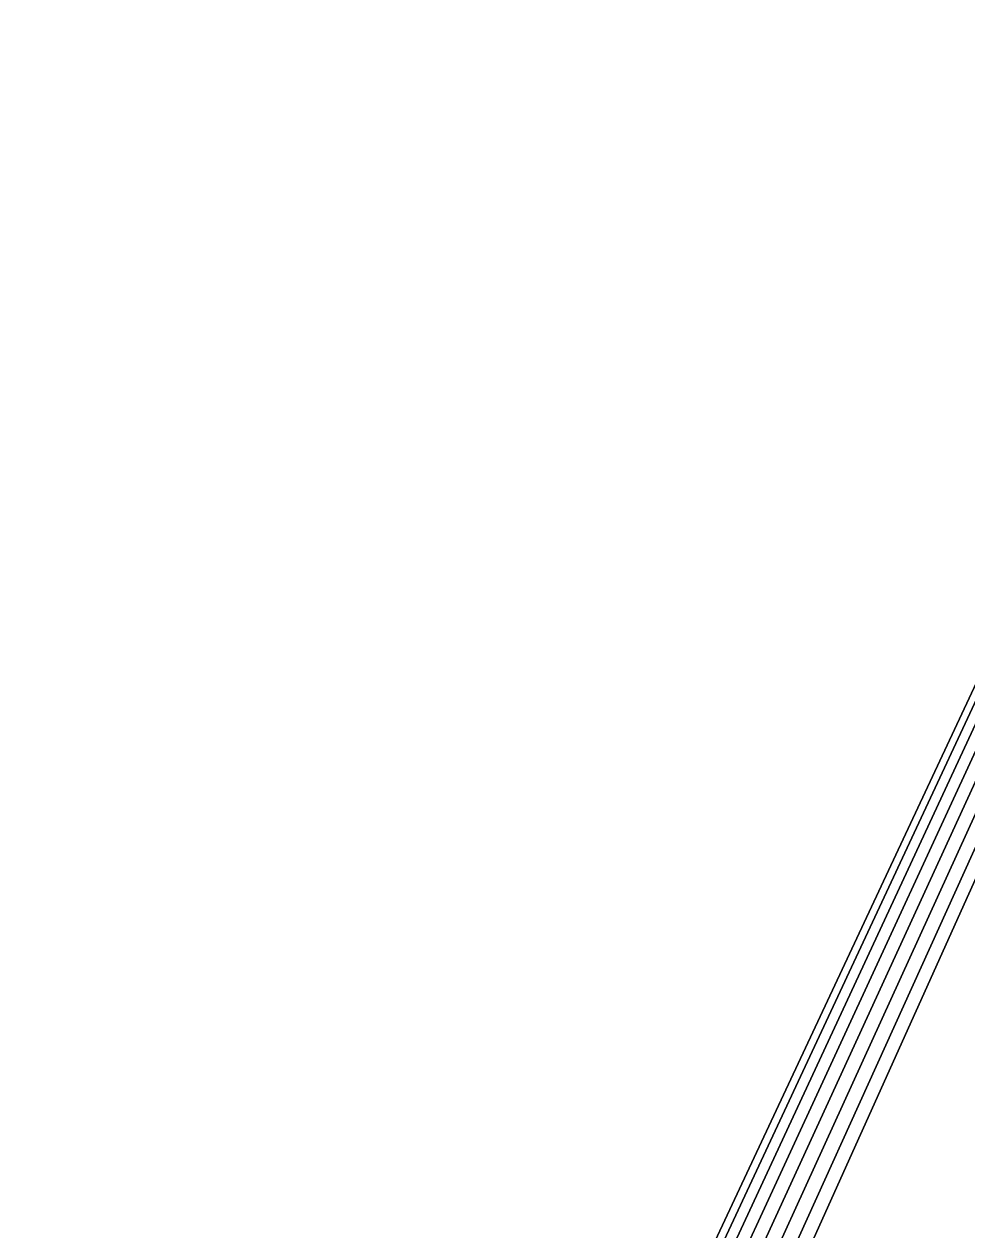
# Model space of a CAD drawing. Header units: inches. Extents: x -86905 to 120623, y -35248 to 213746.
# Drawn here: x -68489 to -50073, y 105693 to 129234 of the extents above; entities that cross this region are included whole.
import ezdxf

# ---------------------------------------------------------------- set-up
doc = ezdxf.new("R2010")
doc.units = ezdxf.units.IN
doc.header["$MEASUREMENT"] = 0
doc.layers.get('0').update_dxf_attribs({"color": 214, "true_color": 0x911cb1})

msp = doc.modelspace()

# ---------------------------------------------------------------- meshes
at = {"color": 133, "true_color": 0x58c7e1}
mesh = msp.add_polyface(dxfattribs=at)
corners = [(-5332, 211591, 109865), (-85475, 40435, 109865), (-85421, 39966, 109865), (-85259, 39514, 109865), (-85006, 39116, 109865), (-84675, 38785, 109865), (-84277, 38532, 109865), (-83825, 38370, 109865), (-83356, 38316, 109865), (-5698, 40456, 106354), (-5698, 211570, 106354), (-5627, 211574, 106598), (-5627, 40452, 106598), (-5604, 211576, 106843), (-5604, 40451, 106843), (-5493, 211582, 107088), (-5493, 40444, 107088), (-5455, 211584, 108665), (-5455, 40442, 108665), (-5385, 211588, 108965), (-5385, 40438, 108965), (-5297, 211593, 109265), (-5297, 40433, 109265), (-5315, 211592, 109565), (-5315, 40434, 109565), (-5332, 40435, 109865), (-5698, 40456, 96514), (-5698, 211570, 96514), (-83551, 126772, 88575), (-83551, 125693, 89481), (-83551, 124369, 89963), (-83551, 122961, 89963), (-83551, 121637, 89481), (-83551, 126772, 83362), (-83551, 121637, 82456), (-83551, 120558, 88575), (-83551, 119854, 87356), (-83551, 119854, 84582), (-83551, 119610, 85969)]
mesh.append_faces([[corners[k] for k in face] for face in [(28, 30, 32, 28), (33, 28, 32, 33), (34, 33, 32, 34), (34, 32, 36, 34), (37, 34, 36, 37)]], dxfattribs={"vtx0": -1, "vtx1": -1, "vtx2": -1, "vtx3": -1, "color": 133})
mesh.append_faces([[corners[k] for k in face] for face in [(0, 1, 2, 0), (0, 2, 3, 0), (0, 3, 4, 0), (0, 4, 5, 0), (0, 5, 6, 0), (0, 6, 7, 0), (0, 7, 8, 0)]], dxfattribs={"vtx0": -1, "vtx2": -1, "vtx3": -1, "color": 133})
mesh.append_faces([[corners[k] for k in face] for face in [(38, 37, 36, 38)]], dxfattribs={"vtx1": -1, "vtx3": -1, "color": 133})
mesh.append_faces([[corners[k] for k in face] for face in [(9, 10, 11, 9), (11, 12, 9, 11), (12, 11, 13, 12), (13, 14, 12, 13), (14, 13, 15, 14), (15, 16, 14, 15), (16, 15, 17, 16), (17, 18, 16, 17), (18, 17, 19, 18), (19, 20, 18, 19), (20, 19, 21, 20), (21, 22, 20, 21), (22, 21, 23, 22), (23, 24, 22, 23), (24, 23, 0, 24), (0, 25, 24, 0), (10, 9, 26, 10), (26, 27, 10, 26), (28, 29, 30, 28), (30, 31, 32, 30), (32, 35, 36, 32)]], dxfattribs={"vtx2": -1, "vtx3": -1, "color": 133})
mesh = msp.add_polyface(dxfattribs=at)
corners = [(-5332, 211591, 109865), (-85475, 211591, 109865), (-85475, 40435, 109865), (-5698, 211570, -822), (-5698, 211570, 96514), (-5698, 40456, 96514), (-84352, 131696, 38855), (-84352, 131679, 14335), (-84352, 124652, 14335), (-84352, 141007, 38855), (-84352, 141028, 14335), (-84352, 133334, 14335), (-84352, 133342, 38855), (-84352, 149733, 38855), (-84352, 149707, 14335), (-84352, 142463, 14335), (-84352, 142454, 38855), (-84352, 133341, 13115), (-84352, 141041, 13115), (-84352, 141051, 1963), (-84352, 133342, 1980), (-84352, 142465, 13115), (-84352, 149720, 13115), (-84352, 149730, 1944), (-84352, 142456, 1960), (-85110, 133342, 38855), (-85110, 141007, 38855), (-85110, 142454, 38855), (-85110, 142463, 14335), (-84352, 160853, 1927), (-84352, 160766, 13115), (-84352, 166553, 13115), (-84352, 166685, 1902), (-85110, 166553, 13115), (-85110, 166685, 1902), (-82988, 185020, 1888), (-82988, 185020, 12632), (-82988, 190822, 12632), (-82988, 185020, -339), (-82988, 190857, 1884), (-84352, 184537, -822), (-84352, 190857, -822), (-85110, 190857, -822), (-84352, 184537, 1888), (-85110, 184537, -822), (-84352, 184537, 13115), (-85110, 184537, 1888), (-84352, 190822, 13115), (-85110, 184537, 13115), (-84352, 185020, 1888), (-84352, 185020, -339), (-84352, 185020, 12632), (-84352, 190822, 12632)]
mesh.append_faces([[corners[k] for k in face] for face in [(0, 1, 2, 0)]], dxfattribs={"vtx0": -1, "vtx2": -1, "vtx3": -1, "color": 133})
mesh.append_faces([[corners[k] for k in face] for face in [(3, 4, 5, 3), (6, 7, 8, 6), (9, 10, 11, 9), (11, 12, 9, 11), (13, 14, 15, 13), (15, 16, 13, 15), (17, 18, 19, 17), (19, 20, 17, 19), (21, 22, 23, 21), (23, 24, 21, 23), (9, 12, 25, 9), (10, 9, 26, 10), (13, 16, 27, 13), (16, 15, 28, 16), (29, 30, 31, 29), (31, 32, 29, 31), (32, 31, 33, 32), (29, 32, 34, 29), (35, 36, 37, 35), (38, 35, 39, 38), (40, 41, 42, 40), (43, 40, 44, 43), (45, 43, 46, 45), (47, 45, 48, 47), (40, 43, 49, 40), (49, 50, 40, 49), (43, 45, 51, 43), (51, 49, 43, 51), (45, 47, 52, 45), (50, 49, 35, 50), (35, 38, 50, 35), (49, 51, 36, 49), (36, 35, 49, 36)]], dxfattribs={"vtx2": -1, "vtx3": -1, "color": 133})
mesh = msp.add_polyface(dxfattribs=at)
corners = [(-5332, 40435, 109865), (-5332, 211591, 109865), (-83356, 38316, 109865), (-7451, 38316, 109865), (-7472, 38681, 96514), (-7472, 38681, -822), (-7066, 38728, -822), (-7472, 35525, -822), (-7472, 35525, 96514), (-83335, 35525, 96514), (-7472, 38681, 106354), (-7066, 38728, 106354), (-7050, 38659, 106598), (-7468, 38611, 106598), (-83335, 38681, 106354), (-83339, 38611, 106598), (-7044, 38637, 106843), (-7467, 38588, 106843), (-83340, 38588, 106843), (-7019, 38528, 107088), (-7460, 38477, 107088), (-83347, 38477, 107088), (-7010, 38491, 108665), (-7458, 38439, 108665), (-83349, 38439, 108665), (-7454, 38368, 108965), (-83353, 38368, 108965), (-7449, 38281, 109265), (-83358, 38281, 109265), (-7066, 38728, 96514), (-83335, 38681, 96514), (-83335, 38681, -822), (-83335, 35525, -822)]
mesh.append_faces([[corners[k] for k in face] for face in [(3, 0, 2, 3)]], dxfattribs={"vtx0": -1, "vtx1": -1, "vtx3": -1, "color": 133})
mesh.append_faces([[corners[k] for k in face] for face in [(0, 1, 2, 0)]], dxfattribs={"vtx1": -1, "vtx2": -1, "vtx3": -1, "color": 133})
mesh.append_faces([[corners[k] for k in face] for face in [(4, 5, 6, 4), (7, 8, 9, 7), (10, 11, 12, 10), (12, 13, 10, 12), (14, 10, 13, 14), (13, 15, 14, 13), (13, 12, 16, 13), (16, 17, 13, 16), (15, 13, 17, 15), (17, 18, 15, 17), (17, 16, 19, 17), (19, 20, 17, 19), (18, 17, 20, 18), (20, 21, 18, 20), (20, 19, 22, 20), (22, 23, 20, 22), (21, 20, 23, 21), (23, 24, 21, 23), (24, 23, 25, 24), (25, 26, 24, 25), (26, 25, 27, 26), (27, 28, 26, 27), (11, 10, 4, 11), (4, 29, 11, 4), (10, 14, 30, 10), (30, 4, 10, 30), (31, 5, 7, 31), (7, 32, 31, 7), (5, 4, 8, 5), (8, 7, 5, 8), (4, 30, 9, 4), (9, 8, 4, 9)]], dxfattribs={"vtx2": -1, "vtx3": -1, "color": 133})

doc.saveas('drawing.dxf')
